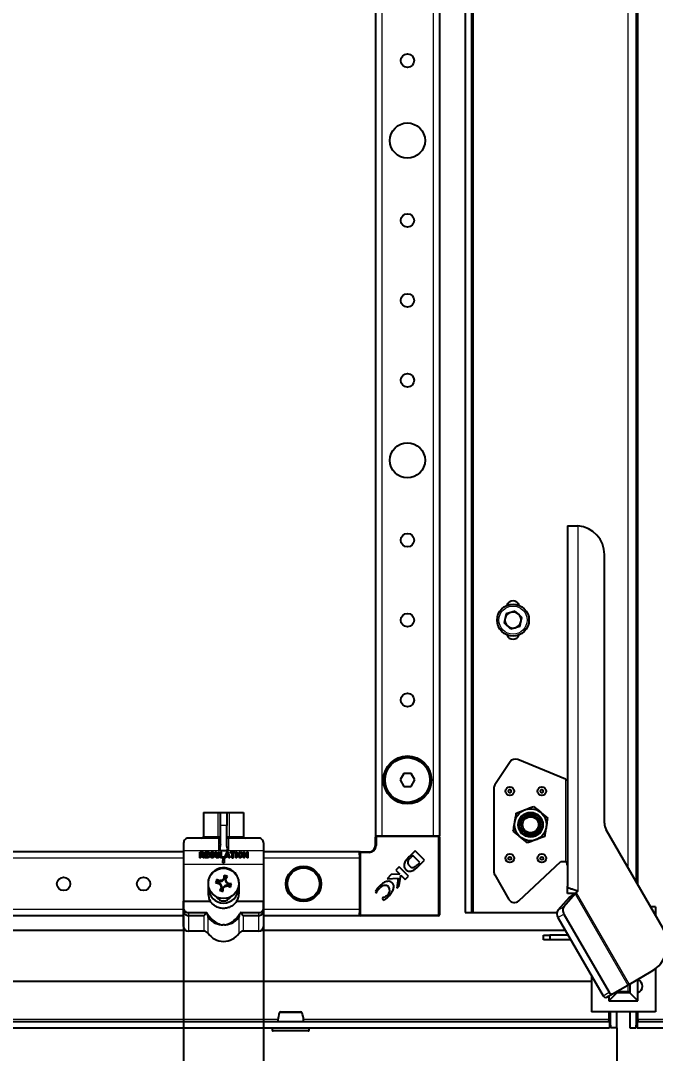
# Model space of a CAD drawing. Header units: millimetres. Extents: x -984 to 2790, y -1538 to 1219.
# Drawn here: x -410.9 to -212.4, y -1006.7 to -683.7 of the extents above; entities that cross this region are included whole.
import ezdxf

# ---------------------------------------------------------------- set-up
doc = ezdxf.new("R2010")
doc.units = ezdxf.units.MM
doc.layers.add('FORMAT', color=7, linetype='Continuous')
doc.styles.add('SLDTEXTSTYLE0', font='TXT', dxfattribs={"width": 0.75})
doc.dimstyles.new('SLDDIMSTYLE0', dxfattribs={"dimtxt": 20, "dimasz": 10, "dimexe": 0, "dimexo": 0.0625, "dimgap": 5, "dimtad": 2, "dimdec": 1, "dimrnd": 1e-09, "dimzin": 12, "dimdsep": 46, "dimtxsty": 'SLDTEXTSTYLE0', "dimsah": 1, "dimcen": 0.09, "dimadec": 0, "dimazin": 3, "dimtfac": 1, "dimtofl": 0, "dimtmove": 0, "dimatfit": 3, "dimfxl": 0, "dimfrac": 2, "dimtolj": 1, "dimtzin": 12, "dimarcsym": 0})

# ---------------------------------------------------------------- blocks, each defined once
blk = doc.blocks.new('_D_8')
at = {"layer": 'FORMAT'}
for p, q in [((-334.94, -959.18), (-334.94, -1329.21)), ((-224.44, -998.73), (-224.44, -1329.21)), ((-224.44, -1328.21), (-334.94, -1328.21))]:
    blk.add_line(p, q, dxfattribs=at)
for points in [[(-334.94, -1328.21), (-324.94, -1329.75), (-324.94, -1326.67)], [(-224.44, -1328.21), (-234.44, -1326.67), (-234.44, -1329.75)]]:
    blk.add_solid(points, dxfattribs=at)
at = {"layer": 'FORMAT', "insert": (-312.94, -1302.43), "char_height": 20, "attachment_point": 1, "style": 'SLDTEXTSTYLE0'}
blk.add_mtext('110,5', dxfattribs=at)
blk = doc.blocks.new('_D_9')
at = {"layer": 'FORMAT'}
for p, q in [((-359.94, -959.18), (-359.94, -1329.21)), ((-334.94, -959.18), (-334.94, -1329.21)), ((-359.94, -1328.21), (-402.84, -1328.21)), ((-359.94, -1328.21), (-334.94, -1328.21))]:
    blk.add_line(p, q, dxfattribs=at)
for points in [[(-359.94, -1328.21), (-349.94, -1329.75), (-349.94, -1326.67)], [(-334.94, -1328.21), (-344.94, -1326.67), (-344.94, -1329.75)]]:
    blk.add_solid(points, dxfattribs=at)
at = {"layer": 'FORMAT', "insert": (-402.84, -1302.43), "char_height": 20, "attachment_point": 1, "style": 'SLDTEXTSTYLE0'}
blk.add_mtext('25', dxfattribs=at)

msp = doc.modelspace()

# ---------------------------------------------------------------- linework, layer by layer
at = {"color": 7, "linetype": 'Continuous', "lineweight": 25}
for p, q in [((-271.94, 520.28), (-271.94, -962.72)), ((-269.94, 520.28), (-269.94, -962.72)), ((-218.44, 510.57), (-218.44, -953)), ((-299.94, 496.28), (-299.94, -938.72)), ((-279.94, 496.28), (-279.94, -938.72)), ((-239.94, -841.72), (-238.97, -841.72)), ((-239.94, -841.72), (-239.94, -954.48)), ((-238.97, -841.72), (-236.85, -841.72)), ((-228.35, -934.77), (-228.35, -850.72)), ((-256.26, -868.4), (-259.04, -869.22)), ((-256.26, -868.4), (-254.16, -870.4)), ((-259.04, -869.22), (-259.72, -872.03)), ((-257.62, -874.03), (-259.72, -872.03)), ((-254.84, -873.22), (-254.16, -870.4)), ((-254.84, -873.22), (-257.62, -874.03)), ((-257.84, -915.57), (-262.6, -922.71)), ((-240.54, -920.97), (-255.43, -914.82)), ((-291.09, -919.22), (-292.25, -921.22)), ((-288.78, -919.22), (-291.09, -919.22)), ((-287.63, -921.22), (-288.78, -919.22)), ((-292.25, -921.22), (-291.09, -923.22)), ((-291.09, -923.22), (-288.78, -923.22)), ((-288.78, -923.22), (-287.63, -921.22)), ((-262.94, -923.82), (-262.94, -949.87)), ((-240.54, -920.97), (-239.94, -921.07)), ((-240.54, -920.97), (-240.3, -921.22)), ((-250.52, -929.52), (-248.28, -931.34)), ((-353.69, -931.42), (-353.69, -938.92)), ((-353.69, -931.42), (-349.17, -931.42)), ((-349.17, -931.42), (-348.44, -931.42)), ((-348.44, -931.42), (-346.44, -931.42)), ((-348.44, -935.42), (-348.44, -931.42)), ((-346.44, -931.42), (-346.44, -935.42)), ((-346.44, -931.42), (-345.72, -931.42)), ((-345.72, -931.42), (-341.19, -931.42)), ((-341.19, -931.42), (-341.19, -938.92)), ((-255.91, -931.57), (-253.21, -930.54)), ((-348.44, -941.36), (-348.44, -935.42)), ((-346.44, -941.35), (-346.44, -935.42)), ((-348.94, -939.42), (-358.44, -939.42)), ((-336.44, -939.42), (-345.94, -939.42)), ((-299.94, -938.72), (-299.64, -938.72)), ((-299.94, -941.72), (-299.94, -939.02)), ((-299.64, -938.72), (-298.99, -938.72)), ((-298.99, -938.72), (-297.94, -938.72)), ((-297.94, -938.72), (-281.94, -938.72)), ((-281.94, -938.72), (-280.89, -938.72)), ((-280.89, -938.72), (-280.24, -938.72)), ((-280.24, -938.72), (-279.94, -938.72)), ((-279.94, -939.02), (-279.94, -963.42)), ((-252.36, -940.92), (-254.6, -939.09)), ((-246.97, -938.87), (-249.66, -939.89)), ((-209.98, -967.66), (-227.81, -936.77)), ((-359.94, -940.92), (-359.94, -943.42)), ((-334.94, -940.92), (-334.94, -943.42)), ((-359.94, -943.72), (-539.94, -943.72)), ((-359.94, -943.42), (-359.94, -947.67)), ((-354.85, -943.77), (-354.09, -943.77)), ((-354.85, -945.43), (-354.85, -943.77)), ((-354.09, -944.03), (-354.59, -944.03)), ((-354.59, -944.03), (-354.59, -944.54)), ((-354.59, -944.54), (-354, -944.54)), ((-354.3, -944.8), (-354.59, -944.8)), ((-354.59, -944.8), (-354.59, -945.43)), ((-353.8, -945.51), (-354.3, -944.8)), ((-353.99, -944.8), (-353.59, -945.37)), ((-353.24, -945.54), (-353.24, -943.77)), ((-353.24, -943.77), (-352.18, -943.77)), ((-352.18, -945.54), (-353.24, -945.54)), ((-352.18, -944.03), (-352.98, -944.03)), ((-352.98, -944.03), (-352.98, -944.44)), ((-352.98, -944.44), (-352.23, -944.44)), ((-352.23, -944.7), (-352.98, -944.7)), ((-352.98, -944.7), (-352.98, -945.28)), ((-352.98, -945.28), (-352.18, -945.28)), ((-350.91, -944.61), (-350.41, -944.61)), ((-350.71, -944.87), (-350.91, -944.87)), ((-350.41, -944.61), (-350.41, -944.91)), ((-349.98, -944.96), (-349.98, -943.88)), ((-349.72, -943.88), (-349.72, -944.96)), ((-348.98, -944.94), (-348.98, -943.88)), ((-348.71, -943.88), (-348.71, -944.94)), ((-348.42, -945.57), (-348.42, -943.9)), ((-347.36, -945.57), (-348.42, -945.57)), ((-348.16, -943.9), (-348.16, -945.3)), ((-348.16, -945.3), (-347.36, -945.3)), ((-347.69, -945.77), (-347.69, -946.77)), ((-347.19, -945.77), (-347.69, -945.77)), ((-347.19, -946.77), (-347.19, -945.77)), ((-347, -945.39), (-346.43, -943.86)), ((-346.66, -945.23), (-346.76, -945.48)), ((-345.85, -945.23), (-346.66, -945.23)), ((-346.27, -944.1), (-346.57, -944.97)), ((-346.57, -944.97), (-345.94, -944.97)), ((-345.94, -944.97), (-346.27, -944.1)), ((-346.11, -943.88), (-345.51, -945.39)), ((-345.76, -945.47), (-345.85, -945.23)), ((-345.17, -943.77), (-344.05, -943.77)), ((-344.76, -944.03), (-345.17, -944.03)), ((-344.76, -945.5), (-344.76, -944.03)), ((-344.05, -944.03), (-344.45, -944.03)), ((-344.45, -944.03), (-344.45, -945.5)), ((-343.58, -945.43), (-343.58, -943.9)), ((-343.32, -943.9), (-343.32, -945.43)), ((-341.16, -945.43), (-341.16, -943.87)), ((-340.06, -945.46), (-340.9, -944.19)), ((-340.9, -944.19), (-340.9, -945.43)), ((-340.89, -943.83), (-340.08, -945.06)), ((-340.08, -945.06), (-340.08, -943.88)), ((-339.82, -943.88), (-339.82, -945.43)), ((-334.94, -943.42), (-334.94, -947.67)), ((-304.94, -943.72), (-334.94, -943.72)), ((-304.94, -943.72), (-304.94, -944.02)), ((-304.94, -944.66), (-304.94, -944.02)), ((-304.94, -944.66), (-304.94, -945.72)), ((-304.94, -945.72), (-304.94, -961.72)), ((-304.64, -943.72), (-301.94, -943.72)), ((-289.44, -945.25), (-289.45, -945.27)), ((-287.55, -943.36), (-289.44, -945.25)), ((-288.29, -944.84), (-288.95, -945.52)), ((-286.11, -947.03), (-288.29, -944.84)), ((-284.59, -946.32), (-287.55, -943.36)), ((-286.58, -948.31), (-284.59, -946.32)), ((-359.94, -947.67), (-359.94, -959.17)), ((-347.94, -946.77), (-347.44, -947.27)), ((-347.69, -946.77), (-347.94, -946.77)), ((-347.44, -947.27), (-346.94, -946.77)), ((-346.94, -946.77), (-347.19, -946.77)), ((-334.94, -947.67), (-334.94, -959.17)), ((-292.55, -948.37), (-293.61, -949.43)), ((-293.61, -949.43), (-292.36, -950.67)), ((-289.59, -951.33), (-292.55, -948.37)), ((-286.83, -947.77), (-286.11, -947.03)), ((-255.13, -959.03), (-241.94, -946.72)), ((-241.94, -946.72), (-240.54, -946.72)), ((-240.3, -946.72), (-240.54, -946.72)), ((-349.64, -953.24), (-349.47, -952.66)), ((-349.47, -952.66), (-349.59, -952.36)), ((-349.47, -952.66), (-348.79, -953.06)), ((-348.79, -953.06), (-348.75, -952.82)), ((-348.79, -953.06), (-347.84, -952.83)), ((-347.84, -952.83), (-347.96, -952.62)), ((-347.84, -952.83), (-347.14, -952.16)), ((-347.14, -952.16), (-347.37, -952.06)), ((-347.11, -951.36), (-347.3, -951.1)), ((-347.14, -952.16), (-347.11, -951.36)), ((-347.11, -951.36), (-346.53, -951.53)), ((-346.53, -951.53), (-346.93, -952.22)), ((-346.93, -952.22), (-346.7, -953.16)), ((-346.93, -952.22), (-346.69, -952.26)), ((-346.53, -951.53), (-346.23, -951.41)), ((-295.02, -950.84), (-296.31, -952.13)), ((-296.31, -952.13), (-292.84, -951.95)), ((-292.36, -950.67), (-295.02, -950.84)), ((-292.84, -951.95), (-293.31, -955.05)), ((-292.51, -954.25), (-292.03, -950.98)), ((-292.03, -950.98), (-290.64, -952.37)), ((-290.64, -952.37), (-289.59, -951.33)), ((-262.67, -950.87), (-258.21, -958.6)), ((-352.29, -953.57), (-352.29, -956.57)), ((-352.09, -955.07), (-352.29, -955.07)), ((-349.64, -953.24), (-349.91, -953.43)), ((-348.85, -953.27), (-349.64, -953.24)), ((-348.85, -953.27), (-348.95, -953.49)), ((-348.18, -953.97), (-348.85, -953.27)), ((-348.35, -955.6), (-348.65, -955.72)), ((-348.18, -953.97), (-348.39, -954.09)), ((-348.35, -955.6), (-347.95, -954.91)), ((-347.77, -955.77), (-348.35, -955.6)), ((-347.95, -954.91), (-348.19, -954.88)), ((-347.95, -954.91), (-348.18, -953.97)), ((-347.74, -954.97), (-347.77, -955.77)), ((-347.77, -955.77), (-347.58, -956.04)), ((-347.04, -954.3), (-347.74, -954.97)), ((-347.74, -954.97), (-347.51, -955.07)), ((-346.09, -954.07), (-347.04, -954.3)), ((-347.04, -954.3), (-346.92, -954.52)), ((-346.7, -953.16), (-346.49, -953.05)), ((-346.7, -953.16), (-346.03, -953.86)), ((-346.09, -954.07), (-346.13, -954.32)), ((-345.4, -954.48), (-346.09, -954.07)), ((-346.03, -953.86), (-345.93, -953.64)), ((-346.03, -953.86), (-345.23, -953.9)), ((-345.23, -953.9), (-345.4, -954.48)), ((-345.4, -954.48), (-345.28, -954.78)), ((-345.23, -953.9), (-344.97, -953.7)), ((-342.59, -955.07), (-342.79, -955.07)), ((-342.59, -956.57), (-342.59, -953.57)), ((-299.94, -956.09), (-299.69, -956.6)), ((-293.31, -955.05), (-292.51, -954.25)), ((-239.94, -956.72), (-239.94, -954.48)), ((-236.62, -956.03), (-237.19, -956.57)), ((-236.94, -956.33), (-236.94, -955.92)), ((-236.64, -956.01), (-236.62, -956.03)), ((-359.94, -961.31), (-359.94, -959.17)), ((-359.94, -959.17), (-351.53, -959.17)), ((-343.35, -959.17), (-334.94, -959.17)), ((-334.94, -961.31), (-334.94, -959.17)), ((-299.69, -956.6), (-299.58, -956.49)), ((-297.74, -958.04), (-297.88, -958.17)), ((-297.88, -958.17), (-297.54, -958.86)), ((-239.33, -957.94), (-242.91, -961.98)), ((-237.5, -956.87), (-241.07, -960.92)), ((-237.43, -956.72), (-239.94, -956.72)), ((-239.33, -957.94), (-237.5, -956.87)), ((-359.94, -962.22), (-359.94, -961.31)), ((-359.94, -967.02), (-359.94, -962.22)), ((-334.94, -961.31), (-334.94, -962.22)), ((-334.94, -962.22), (-334.94, -967.02)), ((-304.94, -961.72), (-304.94, -962.77)), ((-212.44, -960.92), (-213.87, -960.92)), ((-212.44, -960.92), (-212.44, -963.4)), ((-359.94, -963.72), (-539.94, -963.72)), ((-358.44, -962.7), (-352.92, -962.7)), ((-358.44, -963.6), (-353.53, -963.6)), ((-341.96, -962.7), (-336.44, -962.7)), ((-341.35, -963.6), (-336.44, -963.6)), ((-304.94, -963.72), (-334.94, -963.72)), ((-304.94, -963.42), (-304.94, -962.77)), ((-304.94, -963.42), (-304.94, -963.72)), ((-280.24, -963.72), (-304.64, -963.72)), ((-271.94, -962.72), (-269.94, -962.72)), ((-269.94, -962.72), (-269.34, -962.72)), ((-269.34, -962.72), (-243.22, -962.72)), ((-242.88, -964.21), (-228.74, -988.7)), ((-241.04, -963.15), (-226.9, -987.64)), ((-565.44, -968.22), (-359.34, -968.22)), ((-353.53, -968.52), (-358.44, -968.52)), ((-336.44, -968.52), (-341.35, -968.52)), ((-335.54, -968.22), (-240.56, -968.22)), ((-247.44, -971.22), (-247.44, -969.72)), ((-247.44, -969.72), (-245.44, -969.72)), ((-245.44, -971.22), (-247.44, -971.22)), ((-245.44, -969.72), (-245.44, -971.22)), ((-239.7, -969.72), (-245.44, -969.72)), ((-238.83, -971.22), (-245.44, -971.22)), ((-220.66, -985.19), (-213.72, -981.18)), ((-212.44, -980.3), (-212.44, -993.72)), ((-232.44, -984.22), (-565.44, -984.22)), ((-232.44, -982.29), (-232.44, -993.72)), ((-220.66, -985.19), (-221.03, -985.4)), ((-220.43, -985.06), (-220.43, -987.76)), ((-217.94, -983.82), (-217.94, -983.62)), ((-217.94, -987.69), (-217.94, -983.82)), ((-227.63, -989.21), (-225.79, -988.15)), ((-224.44, -987.76), (-226.94, -990.26)), ((-225.79, -988.15), (-221.03, -985.4)), ((-224.44, -987.76), (-223.94, -987.26)), ((-224.44, -987.76), (-224.44, -987.37)), ((-220.43, -987.76), (-224.44, -987.76)), ((-220.43, -987.76), (-220.93, -987.26)), ((-220.43, -987.76), (-217.94, -990.26)), ((-217.94, -990.26), (-217.94, -987.69)), ((-226.94, -988.81), (-226.94, -990.26)), ((-226.94, -990.26), (-217.94, -990.26)), ((-212.44, -993.72), (-232.44, -993.72)), ((-226.44, -998.72), (-226.44, -993.72)), ((-224.44, -998.72), (-224.44, -993.72)), ((-220.44, -993.72), (-220.44, -998.72)), ((-218.44, -993.72), (-218.44, -998.72)), ((-617.14, -996.72), (-226.74, -996.72)), ((-227.04, -996.12), (-226.84, -996.72)), ((-226.74, -996.72), (-226.74, -998.72)), ((-218.14, -996.72), (172.26, -996.72)), ((-218.14, -996.72), (-218.14, -998.72)), ((-218.05, -996.72), (-217.84, -996.12)), ((-617.14, -998.72), (-226.74, -998.72)), ((-332.19, -998.72), (-332.19, -999.47)), ((-320.94, -999.72), (-331.94, -999.72)), ((-320.69, -999.47), (-320.69, -998.72)), ((-224.44, -998.72), (-226.44, -998.72)), ((-220.44, -998.72), (-218.44, -998.72)), ((-218.14, -998.72), (172.26, -998.72))]:
    msp.add_line(p, q, dxfattribs=at)
at = {"color": 8, "linetype": 'Continuous', "lineweight": 18}
for p, q in [((-269.34, -962.72), (-269.34, 520.28)), ((-217.84, -954.04), (-217.84, 511.61)), ((-221.04, 506.07), (-221.04, -948.5)), ((-297.94, 496.28), (-297.94, -938.72)), ((-281.94, 496.28), (-281.94, -938.72)), ((-236.64, -841.74), (-236.64, -956.01)), ((-240.54, -920.97), (-240.54, -946.72)), ((-349.17, -938.92), (-349.17, -931.42)), ((-345.72, -931.42), (-345.72, -938.92)), ((-346.44, -935.42), (-348.44, -935.42)), ((-353.69, -938.92), (-349.17, -938.92)), ((-349.17, -938.92), (-348.44, -938.92)), ((-348.94, -943.42), (-348.94, -939.42)), ((-346.44, -938.92), (-345.72, -938.92)), ((-345.94, -939.42), (-345.94, -943.35)), ((-345.72, -938.92), (-341.19, -938.92)), ((-299.94, -939.02), (-299.64, -939.02)), ((-299.64, -939.02), (-299.64, -938.72)), ((-299.64, -939.02), (-299.64, -941.72)), ((-280.24, -939.02), (-299.64, -939.02)), ((-280.24, -939.02), (-280.24, -938.72)), ((-280.24, -963.42), (-280.24, -939.02)), ((-280.24, -939.02), (-279.94, -939.02)), ((-348.44, -943.42), (-348.44, -941.36)), ((-299.94, -941.72), (-299.64, -941.72)), ((-359.94, -945.72), (-539.94, -945.72)), ((-348.94, -943.42), (-359.94, -943.42)), ((-334.94, -943.42), (-348.44, -943.42)), ((-304.94, -945.72), (-334.94, -945.72)), ((-304.94, -944.02), (-304.64, -944.02)), ((-304.64, -944.02), (-304.64, -943.72)), ((-301.94, -944.02), (-304.64, -944.02)), ((-304.64, -944.02), (-304.64, -963.42)), ((-301.94, -943.72), (-301.94, -944.02)), ((-334.94, -947.67), (-359.94, -947.67)), ((-237.5, -956.87), (-221.03, -985.4)), ((-237.19, -956.57), (-220.66, -985.19)), ((-359.94, -961.72), (-539.94, -961.72)), ((-304.94, -961.72), (-334.94, -961.72)), ((-242.91, -961.98), (-241.07, -960.92)), ((-358.44, -962.7), (-358.44, -963.6)), ((-358.44, -963.6), (-358.44, -968.52)), ((-353.53, -968.52), (-353.53, -963.6)), ((-352.3, -964.2), (-352.3, -969.17)), ((-342.59, -969.17), (-342.59, -964.2)), ((-341.35, -963.6), (-341.35, -968.52)), ((-336.44, -963.6), (-336.44, -962.7)), ((-336.44, -968.52), (-336.44, -963.6)), ((-304.94, -963.42), (-304.64, -963.42)), ((-304.64, -963.42), (-280.24, -963.42)), ((-304.64, -963.72), (-304.64, -963.42)), ((-280.24, -963.42), (-280.24, -963.72)), ((-280.24, -963.42), (-279.94, -963.42)), ((-242.88, -964.21), (-241.04, -963.15)), ((-228.74, -988.7), (-226.9, -987.64)), ((-223.94, -987.08), (-223.94, -987.26)), ((-223.94, -987.26), (-220.93, -987.26)), ((-220.93, -987.26), (-220.93, -985.34)), ((-227.04, -993.72), (-227.04, -996.12)), ((-217.84, -996.12), (-217.84, -993.72)), ((-330.41, -996.12), (-513.47, -996.12)), ((-227.04, -996.12), (-322.47, -996.12)), ((-122.41, -996.12), (-217.84, -996.12)), ((-332.19, -999.47), (-320.69, -999.47))]:
    msp.add_line(p, q, dxfattribs=at)
at = {"color": 8, "linetype": 'Continuous', "lineweight": 18, "flags": 128}
for points in [[(-349.17, -938.92), (-349.17, -939.01), (-349.18, -939.11), (-349.19, -939.2), (-349.21, -939.27), (-349.23, -939.33), (-349.25, -939.38), (-349.28, -939.41), (-349.3, -939.42)], [(-345.58, -939.42), (-345.61, -939.41), (-345.63, -939.38), (-345.66, -939.33), (-345.68, -939.27), (-345.69, -939.2), (-345.71, -939.11), (-345.71, -939.01), (-345.72, -938.92)]]:
    msp.add_lwpolyline(points, dxfattribs=at)
at = {"color": 7, "linetype": 'Continuous', "lineweight": 25}
for centre, radius in [((-289.94, -696.22), 2.1), ((-289.94, -721.22), 5.5), ((-289.94, -746.22), 2.1), ((-289.94, -771.22), 2.1), ((-289.94, -796.22), 2.1), ((-289.94, -821.22), 5.5), ((-289.94, -846.22), 2.1), ((-256.94, -871.22), 5), ((-289.94, -871.22), 2.1), ((-289.94, -896.22), 2.1), ((-289.94, -921.22), 7.5), ((-289.94, -921.22), 7), ((-257.94, -924.72), 1.35), ((-247.94, -924.72), 1.35), ((-257.94, -924.72), 0.493), ((-247.94, -924.72), 0.493), ((-251.44, -935.22), 5), ((-251.44, -935.22), 3.57), ((-251.44, -935.22), 3), ((-251.44, -935.22), 2.5), ((-257.94, -945.72), 1.35), ((-257.94, -945.72), 0.493), ((-247.94, -945.72), 1.35), ((-247.94, -945.72), 0.493), ((-347.44, -953.57), 4.75), ((-322.44, -953.72), 5.5), ((-322.44, -953.72), 5), ((-397.44, -953.72), 2.1), ((-372.44, -953.72), 2.1)]:
    msp.add_circle(centre, radius, dxfattribs=at)
at = {"color": 8, "linetype": 'Continuous', "lineweight": 18}
for centre, radius in [((-256.94, -871.22), 4.4), ((-251.44, -935.22), 3.97), ((-322.44, -953.72), 5.3)]:
    msp.add_circle(centre, radius, dxfattribs=at)
at = {"color": 7, "linetype": 'Continuous', "lineweight": 25}
for centre, radius, start, end in [((-237.35, -850.72), 9, 0, 85.4954), ((-256.94, -867.22), 2, 18.21, 161.79), ((-256.94, -871.22), 2.51, 106.3534, 166.3534), ((-256.94, -871.22), 2.51, 46.3534, 106.3534), ((-256.94, -871.22), 2.51, 166.3534, 226.3534), ((-256.94, -871.22), 2.51, 286.3534, 346.3534), ((-256.94, -871.22), 2.51, 346.3534, 46.3534), ((-256.94, -871.22), 2.51, 226.3534, 286.3534), ((-256.94, -875.22), 2, 198.21, 341.79), ((-256.18, -916.68), 2, 68.1986, 146.3099), ((-260.94, -923.82), 2, 146.3099, 180), ((-224.35, -934.77), 4, 180, 210), ((-354.19, -938.92), 0.5, 270, 0), ((-348.94, -938.92), 0.5, 270, 0), ((-345.94, -938.92), 0.5, 180, 270), ((-340.69, -938.92), 0.5, 180, 270), ((-299.64, -939.02), 0.3, 90, 180), ((-280.24, -939.02), 0.3, 0, 90), ((-301.94, -941.72), 2, 270, 0), ((-304.64, -944.02), 0.3, 90, 180), ((-290.24, -945.11), 4.87, 290.3445, 318.7777), ((-291.01, -943.3), 6.12, 306.9888, 313.0744), ((-277.87, -973.86), 74.88, 163.3093, 164.166), ((-382.38, -1013.12), 69.05, 60.8523, 61.6521), ((-329.74, -1026), 75.61, 103.9464, 104.5642), ((-295.89, -1007.44), 75.61, 132.9111, 133.5289), ((-278.44, -956.13), 69.05, 175.8232, 176.6231), ((-367.73, -1023.13), 74.88, 73.3093, 74.166), ((-406.99, -918.63), 69.05, 330.8523, 331.6521), ((-419.87, -971.27), 75.61, 13.9464, 14.5642), ((-260.94, -949.87), 2, 180, 210), ((-347.44, -955.07), 4.65, 180, 0), ((-344.88, -884.57), 69.05, 265.8232, 266.6231), ((-293.57, -902.01), 75.61, 222.9111, 223.5289), ((-287.89, -988.51), 69.05, 150.8523, 151.6521), ((-327.15, -884), 74.88, 253.3093, 254.166), ((-275.01, -935.86), 75.61, 193.9464, 194.5642), ((-416.44, -951.01), 69.05, 355.8232, 356.6231), ((-398.99, -899.7), 75.61, 312.9111, 313.5289), ((-365.14, -881.14), 75.61, 283.9464, 284.5642), ((-401.31, -1005.12), 75.61, 42.9111, 43.5289), ((-312.5, -894.01), 69.05, 240.8523, 241.6521), ((-350, -1022.57), 69.05, 85.8232, 86.6231), ((-417.01, -933.27), 74.88, 343.3093, 344.166), ((-297.01, -956.12), 1.94, 53.3097, 142.3464), ((-297.45, -955.72), 1.97, 308.454, 35.887), ((-347.44, -956.57), 2.5, 209.1291, 330.7764), ((-256.5, -957.57), 2, 210.9638, 313.0251), ((-241.26, -963.07), 1.98, 146.5519, 215.0479), ((-239.42, -962.01), 1.98, 146.5519, 215.0479), ((-304.64, -963.42), 0.3, 180, 270), ((-280.24, -963.42), 0.3, 270, 0), ((-358.44, -967.02), 1.5, 180, 270), ((-353.53, -970.02), 1.5, 34.5604, 90), ((-341.35, -970.02), 1.5, 90, 145.4396), ((-336.44, -967.02), 1.5, 270, 0), ((-218.72, -972.52), 10, 300, 29.0469), ((-347.44, -965.82), 5.89, 214.5604, 325.4396), ((-218.44, -985.76), 2, 284.4775, 75.5225), ((-226.08, -987.3), 0.893, 201.9505, 288.5782), ((-227.91, -988.36), 0.893, 201.9505, 288.5782), ((-329.55, -994.22), 0.5, 89.9982, 165.4001), ((-323.33, -994.22), 0.5, 15.316, 90.0228), ((-331.94, -999.47), 0.25, 180, 270), ((-320.94, -999.47), 0.25, 270, 0)]:
    msp.add_arc(centre, radius, start, end, dxfattribs=at)
at = {"color": 8, "linetype": 'Continuous', "lineweight": 18}
msp.add_arc((-301.94, -941.72), 2.3, 270, 0, dxfattribs=at)
at = {"color": 7, "linetype": 'Continuous', "lineweight": 25}
msp.add_ellipse((15080.74, -943.42), major_axis=(15429.18, 0), ratio=0.000259, start_param=3.123591, end_param=3.141593, dxfattribs=at)
for points in [[(-238.97, -841.72), (-238.81, -841.72), (-238.49, -841.72), (-237.91, -841.73), (-237.29, -841.74), (-236.86, -841.74), (-236.64, -841.74)], [(-240.3, -921.22), (-240.25, -921.2), (-240.15, -921.18), (-240.03, -921.15), (-239.96, -921.11), (-239.95, -921.09), (-239.94, -921.08)], [(-239.94, -947.92), (-239.96, -947.72), (-240, -947.32), (-240.2, -946.92), (-240.3, -946.72)], [(-236.64, -956.01), (-237.07, -955.88), (-237.94, -955.62), (-239.03, -955.24), (-239.79, -954.86), (-239.89, -954.6), (-239.94, -954.48)], [(-239.33, -957.94), (-239.19, -957.84), (-238.89, -957.65), (-238.36, -957.31), (-237.78, -956.94), (-237.38, -956.69), (-237.19, -956.57)], [(-237.5, -956.87), (-237.48, -956.85), (-237.43, -956.81), (-237.36, -956.73), (-237.27, -956.65), (-237.21, -956.59), (-237.19, -956.57)], [(-226.74, -996.72), (-226.76, -996.71), (-226.81, -996.69), (-226.89, -996.55), (-226.96, -996.35), (-227.01, -996.2), (-227.04, -996.12)], [(-217.84, -996.12), (-217.86, -996.2), (-217.91, -996.35), (-217.99, -996.55), (-218.06, -996.69), (-218.11, -996.71), (-218.14, -996.72)]]:
    msp.add_open_spline(points, degree=3, dxfattribs=at)
for points, knots in [([(-253.21, -930.54), (-253.15, -930.52), (-252.24, -930.17), (-251.35, -929.83), (-250.52, -929.52)], [0, 0, 0, 0, 0.070201, 1, 1, 1, 1]), ([(-256.37, -934.42), (-256.33, -934.16), (-256.18, -933.19), (-256.02, -932.25), (-255.91, -931.57)], [0, 0, 0, 0, 0.2686336, 1, 1, 1, 1]), ([(-248.28, -931.34), (-248.23, -931.39), (-247.47, -932), (-246.73, -932.61), (-246.04, -933.17)], [0, 0, 0, 0, 0.070201, 1, 1, 1, 1]), ([(-246.5, -936.02), (-246.46, -935.76), (-246.31, -934.79), (-246.15, -933.85), (-246.04, -933.17)], [0, 0, 0, 0, 0.268634, 1, 1, 1, 1]), ([(-256.84, -937.27), (-256.8, -937.03), (-256.65, -936.1), (-256.49, -935.13), (-256.37, -934.42)], [0, 0, 0, 0, 0.257551, 1, 1, 1, 1]), ([(-246.97, -938.87), (-246.93, -938.63), (-246.78, -937.7), (-246.62, -936.73), (-246.5, -936.02)], [0, 0, 0, 0, 0.2575513, 1, 1, 1, 1]), ([(-358.44, -939.42), (-358.44, -939.42), (-358.51, -939.42), (-358.86, -939.44), (-359.39, -939.68), (-359.86, -940.26), (-359.92, -940.73), (-359.94, -940.92)], [0, 0, 0, 0, 0.003231, 0.101221, 0.514725, 0.80586, 1, 1, 1, 1]), ([(-334.94, -940.92), (-334.97, -940.73), (-335.02, -940.26), (-335.49, -939.68), (-336.02, -939.44), (-336.37, -939.42), (-336.44, -939.42), (-336.44, -939.42)], [0, 0, 0, 0, 0.19414, 0.485275, 0.898779, 0.996769, 1, 1, 1, 1]), ([(-254.6, -939.09), (-254.65, -939.05), (-255.41, -938.43), (-256.15, -937.83), (-256.84, -937.27)], [0, 0, 0, 0, 0.070201, 1, 1, 1, 1]), ([(-249.66, -939.89), (-249.73, -939.92), (-250.64, -940.26), (-251.53, -940.6), (-252.36, -940.92)], [0, 0, 0, 0, 0.070201, 1, 1, 1, 1]), ([(-348.44, -941.36), (-348.48, -941.69), (-348.56, -942.4), (-348.82, -943.06), (-348.94, -943.41), (-348.94, -943.42)], [0, 0, 0, 0, 0.475461, 0.994056, 1, 1, 1, 1]), ([(-345.94, -943.35), (-345.94, -943.35), (-345.95, -943.34), (-345.95, -943.34), (-345.97, -943.32), (-346, -943.24), (-346.12, -942.91), (-346.34, -942.28), (-346.41, -941.68), (-346.44, -941.35)], [0, 0, 0, 0, 0.00167, 0.003889, 0.009531, 0.034361, 0.132751, 0.526214, 1, 1, 1, 1]), ([(-354.73, -945.57), (-354.75, -945.57), (-354.79, -945.56), (-354.83, -945.53), (-354.85, -945.48), (-354.85, -945.45), (-354.85, -945.43)], [0, 0, 0, 0, 0.280437, 0.558281, 0.778899, 1, 1, 1, 1]), ([(-354.59, -945.43), (-354.59, -945.45), (-354.59, -945.5), (-354.63, -945.55), (-354.68, -945.56), (-354.71, -945.57), (-354.73, -945.57)], [0, 0, 0, 0, 0.280498, 0.558325, 0.778868, 1, 1, 1, 1]), ([(-354.09, -943.77), (-354.02, -943.78), (-353.88, -943.79), (-353.77, -943.87), (-353.72, -943.91)], [0, 0, 0, 0, 0.559747, 1, 1, 1, 1]), ([(-353.9, -944.1), (-353.93, -944.08), (-353.99, -944.04), (-354.06, -944.03), (-354.09, -944.03)], [0, 0, 0, 0, 0.559136, 1, 1, 1, 1]), ([(-354, -944.54), (-353.97, -944.53), (-353.94, -944.53), (-353.91, -944.5), (-353.89, -944.49)], [0, 0, 0, 0, 0.558174, 1, 1, 1, 1]), ([(-353.75, -944.71), (-353.79, -944.74), (-353.87, -944.78), (-353.95, -944.8), (-353.99, -944.8)], [0, 0, 0, 0, 0.56031, 1, 1, 1, 1]), ([(-353.82, -944.29), (-353.82, -944.25), (-353.83, -944.18), (-353.88, -944.12), (-353.9, -944.1)], [0, 0, 0, 0, 0.5596918, 1, 1, 1, 1]), ([(-353.89, -944.49), (-353.88, -944.48), (-353.85, -944.45), (-353.82, -944.38), (-353.82, -944.33), (-353.82, -944.29)], [0, 0, 0, 0, 0.2799174, 0.5600596, 1, 1, 1, 1]), ([(-353.71, -945.57), (-353.72, -945.57), (-353.74, -945.57), (-353.77, -945.55), (-353.79, -945.52), (-353.8, -945.51)], [0, 0, 0, 0, 0.28022, 0.561305, 1, 1, 1, 1]), ([(-353.55, -944.29), (-353.56, -944.39), (-353.58, -944.55), (-353.7, -944.66), (-353.75, -944.71)], [0, 0, 0, 0, 0.559457, 1, 1, 1, 1]), ([(-353.72, -943.91), (-353.67, -943.97), (-353.57, -944.08), (-353.56, -944.23), (-353.55, -944.29)], [0, 0, 0, 0, 0.558947, 1, 1, 1, 1]), ([(-353.55, -945.44), (-353.56, -945.46), (-353.57, -945.5), (-353.61, -945.54), (-353.66, -945.56), (-353.69, -945.57), (-353.71, -945.57)], [0, 0, 0, 0, 0.278138, 0.558544, 0.779161, 1, 1, 1, 1]), ([(-353.59, -945.37), (-353.58, -945.38), (-353.56, -945.4), (-353.56, -945.43), (-353.55, -945.44)], [0, 0, 0, 0, 0.561079, 1, 1, 1, 1]), ([(-352.23, -944.44), (-352.21, -944.44), (-352.17, -944.44), (-352.11, -944.47), (-352.08, -944.52), (-352.08, -944.56), (-352.08, -944.57)], [0, 0, 0, 0, 0.280945, 0.559897, 0.779525, 1, 1, 1, 1]), ([(-352.08, -944.57), (-352.08, -944.59), (-352.08, -944.64), (-352.14, -944.7), (-352.2, -944.7), (-352.23, -944.7)], [0, 0, 0, 0, 0.281099, 0.559768, 1, 1, 1, 1]), ([(-352.18, -943.77), (-352.16, -943.77), (-352.12, -943.77), (-352.06, -943.8), (-352.03, -943.85), (-352.03, -943.88), (-352.03, -943.9)], [0, 0, 0, 0, 0.280872, 0.559701, 0.779382, 1, 1, 1, 1]), ([(-352.03, -943.9), (-352.03, -943.92), (-352.03, -943.97), (-352.09, -944.03), (-352.15, -944.03), (-352.18, -944.03)], [0, 0, 0, 0, 0.281053, 0.559663, 1, 1, 1, 1]), ([(-352.18, -945.28), (-352.16, -945.28), (-352.12, -945.28), (-352.06, -945.31), (-352.03, -945.36), (-352.03, -945.39), (-352.03, -945.41)], [0, 0, 0, 0, 0.280912, 0.559714, 0.779499, 1, 1, 1, 1]), ([(-352.03, -945.41), (-352.03, -945.43), (-352.03, -945.48), (-352.09, -945.54), (-352.14, -945.54), (-352.18, -945.54)], [0, 0, 0, 0, 0.281214, 0.559901, 1, 1, 1, 1]), ([(-351.68, -944.67), (-351.68, -944.53), (-351.67, -944.29), (-351.54, -944.09), (-351.49, -944)], [0, 0, 0, 0, 0.5603404, 1, 1, 1, 1]), ([(-351.49, -945.28), (-351.56, -945.17), (-351.67, -944.98), (-351.68, -944.77), (-351.68, -944.67)], [0, 0, 0, 0, 0.559347, 1, 1, 1, 1]), ([(-351.49, -944), (-351.41, -943.92), (-351.28, -943.77), (-351.08, -943.75), (-351, -943.75)], [0, 0, 0, 0, 0.559217, 1, 1, 1, 1]), ([(-350.97, -945.57), (-351.03, -945.56), (-351.14, -945.55), (-351.34, -945.46), (-351.43, -945.35), (-351.49, -945.28)], [0, 0, 0, 0, 0.280314, 0.560507, 1, 1, 1, 1]), ([(-351.01, -944.01), (-351.04, -944.01), (-351.11, -944.02), (-351.24, -944.09), (-351.4, -944.3), (-351.41, -944.52), (-351.42, -944.67)], [0, 0, 0, 0, 0.125332, 0.250695, 0.500738, 1, 1, 1, 1]), ([(-351.42, -944.67), (-351.42, -944.76), (-351.41, -944.91), (-351.33, -945.04), (-351.3, -945.1)], [0, 0, 0, 0, 0.55998, 1, 1, 1, 1]), ([(-351.3, -945.1), (-351.25, -945.16), (-351.17, -945.27), (-351.04, -945.29), (-350.98, -945.3)], [0, 0, 0, 0, 0.560858, 1, 1, 1, 1]), ([(-351.04, -944.74), (-351.04, -944.72), (-351.03, -944.68), (-351, -944.63), (-350.95, -944.61), (-350.92, -944.61), (-350.91, -944.61)], [0, 0, 0, 0, 0.280637, 0.55889, 0.779144, 1, 1, 1, 1]), ([(-350.91, -944.87), (-350.93, -944.87), (-350.97, -944.87), (-351.02, -944.83), (-351.04, -944.79), (-351.04, -944.76), (-351.04, -944.74)], [0, 0, 0, 0, 0.2806643, 0.558735, 0.779002, 1, 1, 1, 1]), ([(-350.82, -944.06), (-350.85, -944.04), (-350.91, -944.01), (-350.98, -944.01), (-351.01, -944.01)], [0, 0, 0, 0, 0.558634, 1, 1, 1, 1]), ([(-351, -943.75), (-350.93, -943.75), (-350.8, -943.75), (-350.7, -943.81), (-350.65, -943.84)], [0, 0, 0, 0, 0.560514, 1, 1, 1, 1]), ([(-350.98, -945.3), (-350.95, -945.3), (-350.89, -945.3), (-350.79, -945.25), (-350.76, -945.18), (-350.74, -945.14)], [0, 0, 0, 0, 0.281265, 0.561609, 1, 1, 1, 1]), ([(-350.62, -945.44), (-350.68, -945.48), (-350.78, -945.56), (-350.91, -945.56), (-350.97, -945.57)], [0, 0, 0, 0, 0.558998, 1, 1, 1, 1]), ([(-350.71, -944.17), (-350.73, -944.15), (-350.76, -944.1), (-350.8, -944.07), (-350.82, -944.06)], [0, 0, 0, 0, 0.560467, 1, 1, 1, 1]), ([(-350.74, -945.14), (-350.73, -945.09), (-350.71, -945), (-350.71, -944.91), (-350.71, -944.87)], [0, 0, 0, 0, 0.559597, 1, 1, 1, 1]), ([(-350.6, -944.23), (-350.63, -944.23), (-350.67, -944.22), (-350.7, -944.19), (-350.71, -944.17)], [0, 0, 0, 0, 0.558039, 1, 1, 1, 1]), ([(-350.65, -943.84), (-350.61, -943.87), (-350.55, -943.92), (-350.5, -943.99), (-350.48, -944.02)], [0, 0, 0, 0, 0.559542, 1, 1, 1, 1]), ([(-350.41, -944.91), (-350.42, -945.02), (-350.43, -945.22), (-350.56, -945.37), (-350.62, -945.44)], [0, 0, 0, 0, 0.560493, 1, 1, 1, 1]), ([(-350.45, -944.11), (-350.45, -944.13), (-350.46, -944.17), (-350.51, -944.21), (-350.55, -944.23), (-350.59, -944.23), (-350.6, -944.23)], [0, 0, 0, 0, 0.277709, 0.558209, 0.77892, 1, 1, 1, 1]), ([(-350.48, -944.02), (-350.47, -944.04), (-350.45, -944.06), (-350.45, -944.09), (-350.45, -944.11)], [0, 0, 0, 0, 0.560691, 1, 1, 1, 1]), ([(-349.98, -943.88), (-349.98, -943.86), (-349.98, -943.82), (-349.95, -943.77), (-349.91, -943.75), (-349.88, -943.75), (-349.86, -943.75)], [0, 0, 0, 0, 0.280849, 0.55949, 0.779158, 1, 1, 1, 1]), ([(-349.77, -945.43), (-349.84, -945.36), (-349.96, -945.22), (-349.98, -945.04), (-349.98, -944.96)], [0, 0, 0, 0, 0.558332, 1, 1, 1, 1]), ([(-349.86, -943.75), (-349.84, -943.75), (-349.8, -943.75), (-349.75, -943.78), (-349.72, -943.83), (-349.72, -943.86), (-349.72, -943.88)], [0, 0, 0, 0, 0.2809103, 0.559174, 0.7791663, 1, 1, 1, 1]), ([(-349.32, -945.57), (-349.42, -945.56), (-349.58, -945.56), (-349.71, -945.47), (-349.77, -945.43)], [0, 0, 0, 0, 0.55925, 1, 1, 1, 1]), ([(-349.72, -944.96), (-349.71, -945.02), (-349.71, -945.12), (-349.63, -945.19), (-349.6, -945.23)], [0, 0, 0, 0, 0.560313, 1, 1, 1, 1]), ([(-349.6, -945.23), (-349.56, -945.25), (-349.48, -945.3), (-349.39, -945.3), (-349.35, -945.3)], [0, 0, 0, 0, 0.559441, 1, 1, 1, 1]), ([(-349.35, -945.3), (-349.29, -945.3), (-349.18, -945.29), (-349.05, -945.2), (-348.98, -945.07), (-348.98, -944.98), (-348.98, -944.94)], [0, 0, 0, 0, 0.280935, 0.559487, 0.779245, 1, 1, 1, 1]), ([(-348.71, -944.94), (-348.72, -945.04), (-348.73, -945.22), (-348.89, -945.44), (-349.11, -945.54), (-349.25, -945.56), (-349.32, -945.57)], [0, 0, 0, 0, 0.280416, 0.558636, 0.778958, 1, 1, 1, 1]), ([(-348.98, -943.88), (-348.98, -943.86), (-348.97, -943.82), (-348.95, -943.77), (-348.9, -943.75), (-348.87, -943.75), (-348.85, -943.75)], [0, 0, 0, 0, 0.2809002, 0.5594983, 0.7791483, 1, 1, 1, 1]), ([(-348.85, -943.75), (-348.83, -943.75), (-348.79, -943.75), (-348.74, -943.78), (-348.71, -943.83), (-348.71, -943.86), (-348.71, -943.88)], [0, 0, 0, 0, 0.280888, 0.559023, 0.779155, 1, 1, 1, 1]), ([(-348.42, -943.9), (-348.42, -943.88), (-348.42, -943.85), (-348.39, -943.8), (-348.35, -943.77), (-348.32, -943.77), (-348.3, -943.77)], [0, 0, 0, 0, 0.280912, 0.559405, 0.779108, 1, 1, 1, 1]), ([(-348.3, -943.77), (-348.28, -943.77), (-348.24, -943.77), (-348.19, -943.8), (-348.16, -943.85), (-348.16, -943.89), (-348.16, -943.9)], [0, 0, 0, 0, 0.280813, 0.559099, 0.77917, 1, 1, 1, 1]), ([(-347.36, -945.3), (-347.34, -945.3), (-347.3, -945.31), (-347.24, -945.33), (-347.21, -945.38), (-347.21, -945.42), (-347.21, -945.43)], [0, 0, 0, 0, 0.280855, 0.559718, 0.779518, 1, 1, 1, 1]), ([(-347.21, -945.43), (-347.21, -945.46), (-347.21, -945.5), (-347.27, -945.56), (-347.33, -945.57), (-347.36, -945.57)], [0, 0, 0, 0, 0.281266, 0.560078, 1, 1, 1, 1]), ([(-347.01, -945.44), (-347.01, -945.43), (-347.01, -945.42), (-347, -945.4), (-347, -945.39)], [0, 0, 0, 0, 0.559504, 1, 1, 1, 1]), ([(-346.89, -945.57), (-346.9, -945.57), (-346.94, -945.56), (-346.98, -945.53), (-347.01, -945.49), (-347.01, -945.46), (-347.01, -945.44)], [0, 0, 0, 0, 0.279579, 0.559194, 0.779582, 1, 1, 1, 1]), ([(-346.76, -945.48), (-346.76, -945.49), (-346.77, -945.52), (-346.82, -945.56), (-346.86, -945.57), (-346.89, -945.57)], [0, 0, 0, 0, 0.28077, 0.560807, 1, 1, 1, 1]), ([(-346.43, -943.86), (-346.42, -943.84), (-346.41, -943.8), (-346.36, -943.75), (-346.31, -943.75), (-346.28, -943.75)], [0, 0, 0, 0, 0.281465, 0.561772, 1, 1, 1, 1]), ([(-346.28, -943.75), (-346.26, -943.75), (-346.21, -943.75), (-346.14, -943.79), (-346.12, -943.84), (-346.11, -943.88)], [0, 0, 0, 0, 0.281226, 0.561522, 1, 1, 1, 1]), ([(-345.65, -945.57), (-345.66, -945.57), (-345.69, -945.56), (-345.74, -945.53), (-345.75, -945.5), (-345.76, -945.47)], [0, 0, 0, 0, 0.280695, 0.560335, 1, 1, 1, 1]), ([(-345.5, -945.44), (-345.5, -945.46), (-345.51, -945.5), (-345.55, -945.54), (-345.6, -945.56), (-345.63, -945.57), (-345.65, -945.57)], [0, 0, 0, 0, 0.278517, 0.558613, 0.779333, 1, 1, 1, 1]), ([(-345.51, -945.39), (-345.51, -945.4), (-345.5, -945.42), (-345.5, -945.44), (-345.5, -945.44)], [0, 0, 0, 0, 0.560081, 1, 1, 1, 1]), ([(-345.31, -943.9), (-345.31, -943.88), (-345.3, -943.84), (-345.27, -943.79), (-345.22, -943.77), (-345.19, -943.77), (-345.17, -943.77)], [0, 0, 0, 0, 0.2807125, 0.5587014, 0.7790455, 1, 1, 1, 1]), ([(-345.17, -944.03), (-345.19, -944.03), (-345.24, -944.03), (-345.28, -944), (-345.31, -943.95), (-345.31, -943.92), (-345.31, -943.9)], [0, 0, 0, 0, 0.28076, 0.558821, 0.778915, 1, 1, 1, 1]), ([(-344.61, -945.64), (-344.63, -945.64), (-344.68, -945.64), (-344.73, -945.6), (-344.75, -945.55), (-344.76, -945.52), (-344.76, -945.5)], [0, 0, 0, 0, 0.2808221, 0.5590594, 0.7790938, 1, 1, 1, 1]), ([(-344.45, -945.5), (-344.45, -945.52), (-344.45, -945.57), (-344.52, -945.63), (-344.58, -945.64), (-344.61, -945.64)], [0, 0, 0, 0, 0.280801, 0.559621, 1, 1, 1, 1]), ([(-344.05, -943.77), (-344.03, -943.77), (-343.99, -943.77), (-343.93, -943.8), (-343.9, -943.85), (-343.9, -943.88), (-343.89, -943.9)], [0, 0, 0, 0, 0.280951, 0.559967, 0.779431, 1, 1, 1, 1]), ([(-343.89, -943.9), (-343.9, -943.92), (-343.9, -943.97), (-343.96, -944.03), (-344.02, -944.03), (-344.05, -944.03)], [0, 0, 0, 0, 0.281019, 0.559679, 1, 1, 1, 1]), ([(-343.58, -943.9), (-343.58, -943.88), (-343.58, -943.84), (-343.55, -943.79), (-343.51, -943.77), (-343.48, -943.77), (-343.46, -943.77)], [0, 0, 0, 0, 0.280828, 0.5594169, 0.7793931, 1, 1, 1, 1]), ([(-343.46, -945.57), (-343.48, -945.57), (-343.52, -945.56), (-343.56, -945.53), (-343.58, -945.48), (-343.58, -945.45), (-343.58, -945.43)], [0, 0, 0, 0, 0.280437, 0.558281, 0.778899, 1, 1, 1, 1]), ([(-343.46, -943.77), (-343.44, -943.77), (-343.4, -943.77), (-343.35, -943.8), (-343.32, -943.85), (-343.32, -943.88), (-343.32, -943.9)], [0, 0, 0, 0, 0.280765, 0.559178, 0.779175, 1, 1, 1, 1]), ([(-343.32, -945.43), (-343.32, -945.45), (-343.32, -945.5), (-343.36, -945.55), (-343.41, -945.57), (-343.45, -945.57), (-343.46, -945.57)], [0, 0, 0, 0, 0.280518, 0.5583, 0.778735, 1, 1, 1, 1]), ([(-342.86, -944.67), (-342.86, -944.54), (-342.84, -944.32), (-342.74, -944.12), (-342.69, -944.04)], [0, 0, 0, 0, 0.559914, 1, 1, 1, 1]), ([(-342.68, -945.28), (-342.74, -945.18), (-342.85, -944.98), (-342.86, -944.76), (-342.86, -944.67)], [0, 0, 0, 0, 0.559149, 1, 1, 1, 1]), ([(-342.69, -944.04), (-342.62, -943.95), (-342.5, -943.79), (-342.3, -943.76), (-342.21, -943.75)], [0, 0, 0, 0, 0.560137, 1, 1, 1, 1]), ([(-342.19, -945.57), (-342.24, -945.56), (-342.35, -945.55), (-342.54, -945.47), (-342.63, -945.35), (-342.68, -945.28)], [0, 0, 0, 0, 0.280367, 0.560574, 1, 1, 1, 1]), ([(-342.5, -944.21), (-342.54, -944.29), (-342.59, -944.44), (-342.6, -944.6), (-342.6, -944.67)], [0, 0, 0, 0, 0.5590754, 1, 1, 1, 1]), ([(-342.6, -944.67), (-342.6, -944.75), (-342.59, -944.91), (-342.52, -945.05), (-342.49, -945.11)], [0, 0, 0, 0, 0.5602735, 1, 1, 1, 1]), ([(-342.22, -944.01), (-342.25, -944.01), (-342.32, -944.02), (-342.43, -944.09), (-342.47, -944.17), (-342.5, -944.21)], [0, 0, 0, 0, 0.279832, 0.559843, 1, 1, 1, 1]), ([(-342.49, -945.11), (-342.45, -945.17), (-342.37, -945.27), (-342.24, -945.29), (-342.19, -945.3)], [0, 0, 0, 0, 0.5605673, 1, 1, 1, 1]), ([(-341.87, -944.21), (-341.92, -944.15), (-342.01, -944.04), (-342.15, -944.02), (-342.22, -944.01)], [0, 0, 0, 0, 0.559596, 1, 1, 1, 1]), ([(-342.21, -943.75), (-342.16, -943.75), (-342.04, -943.76), (-341.84, -943.85), (-341.74, -943.97), (-341.68, -944.04)], [0, 0, 0, 0, 0.280496, 0.560765, 1, 1, 1, 1]), ([(-342.19, -945.3), (-342.15, -945.3), (-342.08, -945.29), (-341.95, -945.23), (-341.9, -945.15), (-341.86, -945.11)], [0, 0, 0, 0, 0.280435, 0.560605, 1, 1, 1, 1]), ([(-341.67, -945.28), (-341.75, -945.37), (-341.89, -945.54), (-342.1, -945.56), (-342.19, -945.57)], [0, 0, 0, 0, 0.559137, 1, 1, 1, 1]), ([(-341.76, -944.67), (-341.76, -944.58), (-341.77, -944.42), (-341.84, -944.28), (-341.87, -944.21)], [0, 0, 0, 0, 0.560046, 1, 1, 1, 1]), ([(-341.86, -945.11), (-341.83, -945.03), (-341.77, -944.89), (-341.76, -944.73), (-341.76, -944.67)], [0, 0, 0, 0, 0.559133, 1, 1, 1, 1]), ([(-341.68, -944.04), (-341.62, -944.15), (-341.51, -944.34), (-341.5, -944.57), (-341.5, -944.67)], [0, 0, 0, 0, 0.559312, 1, 1, 1, 1]), ([(-341.5, -944.67), (-341.5, -944.79), (-341.52, -945.01), (-341.63, -945.2), (-341.67, -945.28)], [0, 0, 0, 0, 0.559865, 1, 1, 1, 1]), ([(-341.16, -943.87), (-341.16, -943.85), (-341.16, -943.82), (-341.13, -943.77), (-341.09, -943.75), (-341.06, -943.75), (-341.04, -943.75)], [0, 0, 0, 0, 0.280941, 0.559114, 0.779089, 1, 1, 1, 1]), ([(-341.04, -945.57), (-341.06, -945.57), (-341.1, -945.56), (-341.16, -945.51), (-341.16, -945.46), (-341.16, -945.43)], [0, 0, 0, 0, 0.281503, 0.560294, 1, 1, 1, 1]), ([(-341.04, -943.75), (-341.03, -943.75), (-340.99, -943.75), (-340.94, -943.77), (-340.91, -943.81), (-340.89, -943.83)], [0, 0, 0, 0, 0.280638, 0.560877, 1, 1, 1, 1]), ([(-340.9, -945.43), (-340.9, -945.45), (-340.9, -945.49), (-340.94, -945.54), (-340.99, -945.57), (-341.02, -945.57), (-341.04, -945.57)], [0, 0, 0, 0, 0.280569, 0.558477, 0.77887, 1, 1, 1, 1]), ([(-340.08, -943.88), (-340.08, -943.86), (-340.08, -943.82), (-340.05, -943.77), (-340.01, -943.75), (-339.98, -943.75), (-339.96, -943.75)], [0, 0, 0, 0, 0.280888, 0.559482, 0.77927, 1, 1, 1, 1]), ([(-339.94, -945.57), (-339.96, -945.56), (-339.99, -945.56), (-340.03, -945.52), (-340.05, -945.48), (-340.06, -945.46)], [0, 0, 0, 0, 0.278585, 0.558866, 1, 1, 1, 1]), ([(-339.96, -943.75), (-339.94, -943.75), (-339.9, -943.75), (-339.85, -943.78), (-339.82, -943.83), (-339.82, -943.86), (-339.82, -943.88)], [0, 0, 0, 0, 0.280836, 0.55925, 0.779182, 1, 1, 1, 1]), ([(-339.82, -945.43), (-339.82, -945.45), (-339.82, -945.49), (-339.85, -945.54), (-339.89, -945.56), (-339.92, -945.57), (-339.94, -945.57)], [0, 0, 0, 0, 0.280953, 0.559391, 0.779073, 1, 1, 1, 1]), ([(-289.91, -945.76), (-290.05, -945.91), (-290.29, -946.17), (-290.5, -946.47), (-290.59, -946.6)], [0, 0, 0, 0, 0.55183, 1, 1, 1, 1]), ([(-289.45, -945.27), (-289.53, -945.35), (-289.68, -945.51), (-289.83, -945.67), (-289.91, -945.76)], [0, 0, 0, 0, 0.486421, 1, 1, 1, 1]), ([(-288.95, -945.52), (-289.14, -945.72), (-289.49, -946.09), (-289.81, -946.63), (-289.88, -947.08), (-289.81, -947.42), (-289.62, -947.77), (-289.42, -947.98), (-289.32, -948.1)], [0, 0, 0, 0, 0.274676, 0.503042, 0.607381, 0.716579, 0.843412, 1, 1, 1, 1]), ([(-342.59, -953.57), (-342.63, -953.06), (-342.72, -952.05), (-343.5, -950.59), (-344.69, -949.47), (-346.15, -948.8), (-347.77, -948.64), (-349.37, -949.02), (-350.75, -949.9), (-351.73, -951.14), (-352.22, -952.44), (-352.27, -953.23), (-352.29, -953.57)], [0, 0, 0, 0, 0.108524, 0.217459, 0.318088, 0.417791, 0.519828, 0.622975, 0.725929, 0.827131, 0.926323, 1, 1, 1, 1]), ([(-290.59, -946.6), (-290.7, -946.8), (-290.9, -947.19), (-291.02, -947.83), (-290.98, -948.42), (-290.78, -948.96), (-290.42, -949.39), (-289.91, -949.68), (-289.25, -949.8), (-288.79, -949.72), (-288.55, -949.67)], [0, 0, 0, 0, 0.138091, 0.265455, 0.384013, 0.496103, 0.605759, 0.71979, 0.847662, 1, 1, 1, 1]), ([(-289.32, -948.1), (-289.22, -948.19), (-289.05, -948.36), (-288.77, -948.54), (-288.5, -948.63), (-288.17, -948.63), (-287.77, -948.48), (-287.49, -948.29), (-287.33, -948.19)], [0, 0, 0, 0, 0.176808, 0.319231, 0.43938, 0.552395, 0.749205, 1, 1, 1, 1]), ([(-298.83, -954.58), (-299.08, -954.84), (-299.51, -955.31), (-299.81, -955.86), (-299.94, -956.09)], [0, 0, 0, 0, 0.577653, 1, 1, 1, 1]), ([(-299.58, -956.49), (-299.44, -956.18), (-299.17, -955.61), (-298.74, -955.15), (-298.55, -954.94)], [0, 0, 0, 0, 0.547643, 1, 1, 1, 1]), ([(-294.6, -953.46), (-294.77, -953.32), (-295.1, -953.04), (-295.8, -952.87), (-296.67, -953), (-297.75, -953.57), (-298.44, -954.21), (-298.83, -954.58)], [0, 0, 0, 0, 0.130532, 0.266031, 0.423997, 0.666819, 1, 1, 1, 1]), ([(-295.81, -957.62), (-295.48, -957.25), (-294.86, -956.56), (-294.31, -955.39), (-294.17, -954.44), (-294.33, -953.8), (-294.51, -953.57), (-294.6, -953.46)], [0, 0, 0, 0, 0.315674, 0.58952, 0.813199, 0.909026, 1, 1, 1, 1]), ([(-352.29, -956.57), (-352.21, -957.19), (-352.04, -958.47), (-351.57, -959.11), (-351.54, -959.16), (-351.53, -959.17)], [0, 0, 0, 0, 0.417668, 0.852903, 1, 1, 1, 1]), ([(-343.35, -959.17), (-343.37, -959.2), (-343.41, -959.27), (-343.77, -959.77), (-344.42, -960.41), (-345.35, -960.99), (-346.5, -961.38), (-347.83, -961.47), (-349.17, -961.17), (-350.3, -960.54), (-351.03, -959.86), (-351.41, -959.36), (-351.53, -959.18), (-351.53, -959.17), (-351.53, -959.17)], [0, 0, 0, 0, 0.0885051, 0.1771377, 0.2628581, 0.3446937, 0.4304853, 0.5251934, 0.6256454, 0.7239113, 0.8124944, 0.894483, 0.9789968, 1, 1, 1, 1]), ([(-343.35, -959.17), (-343.3, -959.09), (-343.19, -958.92), (-342.67, -957.85), (-342.61, -956.86), (-342.59, -956.57)], [0, 0, 0, 0, 0.378823, 0.812228, 1, 1, 1, 1]), ([(-296.22, -957.26), (-296.48, -957.48), (-296.93, -957.86), (-297.5, -957.98), (-297.74, -958.04)], [0, 0, 0, 0, 0.579608, 1, 1, 1, 1]), ([(-297.54, -958.86), (-297.2, -958.68), (-296.57, -958.34), (-296.05, -957.85), (-295.81, -957.62)], [0, 0, 0, 0, 0.5368, 1, 1, 1, 1]), ([(-359.94, -961.31), (-359.93, -961.45), (-359.9, -961.74), (-359.66, -962.14), (-359.3, -962.47), (-358.87, -962.67), (-358.57, -962.69), (-358.44, -962.7)], [0, 0, 0, 0, 0.205683, 0.411346, 0.618649, 0.832339, 1, 1, 1, 1]), ([(-359.94, -962.22), (-359.94, -962.24), (-359.94, -962.34), (-359.91, -962.59), (-359.74, -962.97), (-359.4, -963.32), (-358.95, -963.55), (-358.61, -963.58), (-358.44, -963.6)], [0, 0, 0, 0, 0.017854, 0.141405, 0.356083, 0.570731, 0.785365, 1, 1, 1, 1]), ([(-336.44, -962.7), (-336.27, -962.69), (-335.94, -962.66), (-335.49, -962.41), (-335.15, -962.05), (-334.97, -961.66), (-334.95, -961.41), (-334.94, -961.31)], [0, 0, 0, 0, 0.2129, 0.425707, 0.640613, 0.853382, 1, 1, 1, 1]), ([(-336.44, -963.6), (-336.27, -963.58), (-335.94, -963.55), (-335.49, -963.32), (-335.15, -962.97), (-334.98, -962.59), (-334.94, -962.34), (-334.94, -962.24), (-334.94, -962.22)], [0, 0, 0, 0, 0.214635, 0.429269, 0.643917, 0.858595, 0.982146, 1, 1, 1, 1]), ([(-353.53, -963.6), (-353.52, -963.6), (-353.51, -963.6), (-353.48, -963.59), (-353.41, -963.56), (-353.28, -963.41), (-353.12, -963.12), (-352.99, -962.85), (-352.92, -962.7)], [0, 0, 0, 0, 0.0083828, 0.0191253, 0.04457, 0.140638, 0.5211714, 1, 1, 1, 1]), ([(-352.56, -962.94), (-352.57, -962.93), (-352.69, -962.83), (-352.82, -962.76), (-352.92, -962.7)], [0, 0, 0, 0, 0.161974, 1, 1, 1, 1]), ([(-352.56, -962.94), (-352.53, -963.09), (-352.49, -963.37), (-352.42, -963.71), (-352.38, -963.95), (-352.33, -964.12), (-352.3, -964.2)], [0, 0, 0, 0, 0.383006, 0.690448, 0.847653, 1, 1, 1, 1]), ([(-352.56, -962.94), (-352.26, -963.4), (-351.54, -964.5), (-350.15, -965.67), (-348.8, -966.39), (-347.99, -966.51), (-347.7, -966.55)], [0, 0, 0, 0, 0.255351, 0.615516, 0.86211, 1, 1, 1, 1]), ([(-352.3, -964.2), (-352.11, -964.43), (-351.59, -965.05), (-350.49, -965.85), (-349.09, -966.41), (-348.13, -966.51), (-347.7, -966.55)], [0, 0, 0, 0, 0.169618, 0.470039, 0.762685, 1, 1, 1, 1]), ([(-347.18, -966.55), (-346.97, -966.53), (-346.25, -966.43), (-344.88, -965.79), (-343.41, -964.59), (-342.65, -963.43), (-342.33, -962.94)], [0, 0, 0, 0, 0.101651, 0.345128, 0.729048, 1, 1, 1, 1]), ([(-347.18, -966.55), (-346.75, -966.51), (-345.8, -966.41), (-344.4, -965.85), (-343.29, -965.05), (-342.77, -964.43), (-342.59, -964.2)], [0, 0, 0, 0, 0.237351, 0.529954, 0.830331, 1, 1, 1, 1]), ([(-342.59, -964.2), (-342.59, -964.2), (-342.58, -964.19), (-342.57, -964.18), (-342.56, -964.15), (-342.53, -964.05), (-342.46, -963.73), (-342.39, -963.35), (-342.34, -963.03), (-342.33, -962.94)], [0, 0, 0, 0, 0.003748, 0.008698, 0.018275, 0.054741, 0.199177, 0.774578, 1, 1, 1, 1]), ([(-341.96, -962.7), (-342.06, -962.76), (-342.19, -962.83), (-342.3, -962.92), (-342.33, -962.94)], [0, 0, 0, 0, 0.789403, 1, 1, 1, 1]), ([(-341.96, -962.7), (-341.93, -962.76), (-341.87, -962.91), (-341.77, -963.1), (-341.68, -963.27), (-341.61, -963.39), (-341.55, -963.46), (-341.51, -963.51), (-341.47, -963.55), (-341.44, -963.57), (-341.41, -963.59), (-341.38, -963.6), (-341.37, -963.6), (-341.36, -963.6), (-341.35, -963.6)], [0, 0, 0, 0, 0.193858, 0.459768, 0.637307, 0.756, 0.835565, 0.889145, 0.925488, 0.950425, 0.97632, 0.986721, 0.99531, 1, 1, 1, 1]), ([(-347.18, -966.55), (-347.28, -966.56), (-347.45, -966.57), (-347.63, -966.56), (-347.7, -966.55)], [0, 0, 0, 0, 0.558993, 1, 1, 1, 1]), ([(-330.03, -994.07), (-330.22, -994.81), (-330.44, -995.67), (-330.46, -996.59), (-330.46, -996.72)], [0, 0, 0, 0, 0.85815, 1, 1, 1, 1]), ([(-329.55, -993.72), (-329.51, -993.72), (-329.43, -993.72), (-328.87, -993.72), (-328.06, -993.72), (-327.07, -993.72), (-326.01, -993.72), (-325.22, -993.72), (-324.83, -993.72), (-324.74, -993.72)], [0, 0, 0, 0, 0.158514, 0.317278, 0.475863, 0.634247, 0.792477, 0.950708, 1, 1, 1, 1]), ([(-324.74, -993.72), (-324.55, -993.72), (-324.08, -993.72), (-323.53, -993.72), (-323.4, -993.72), (-323.34, -993.72)], [0, 0, 0, 0, 0.256553, 0.627981, 1, 1, 1, 1]), ([(-322.42, -996.72), (-322.42, -996.59), (-322.44, -995.67), (-322.66, -994.81), (-322.85, -994.07)], [0, 0, 0, 0, 0.14185, 1, 1, 1, 1]), ([(-226.74, -997.01), (-226.71, -997.09), (-226.6, -997.42), (-226.48, -997.98), (-226.45, -998.47), (-226.44, -998.72)], [0, 0, 0, 0, 0.141742, 0.566203, 1, 1, 1, 1]), ([(-218.44, -998.72), (-218.41, -998.34), (-218.38, -997.77), (-218.2, -997.19), (-218.14, -997)], [0, 0, 0, 0, 0.662931, 1, 1, 1, 1])]:
    msp.add_open_spline(points, degree=3, knots=knots, dxfattribs=at)
at = {"color": 8, "linetype": 'Continuous', "lineweight": 18}
for points, knots in [([(-324.47, -994.09), (-324.58, -994.09), (-325.03, -994.09), (-325.55, -994.09), (-326.34, -994.09), (-327.17, -994.09), (-328.31, -994.09), (-329.26, -994.09), (-329.84, -994.09), (-330.09, -994.09), (-330.03, -994.09), (-330.02, -994.09)], [0, 0, 0, 0, 0.048751, 0.204942, 0.205393, 0.362034, 0.518827, 0.675799, 0.832923, 0.989778, 1, 1, 1, 1]), ([(-322.88, -994.09), (-322.87, -994.09), (-322.81, -994.09), (-323.12, -994.09), (-323.7, -994.09), (-324.25, -994.09), (-324.47, -994.09)], [0, 0, 0, 0, 0.083271, 0.424284, 0.764725, 1, 1, 1, 1])]:
    msp.add_open_spline(points, degree=3, knots=knots, dxfattribs=at)

# ---------------------------------------------------------------- dimensions: what is measured, and where the dimension line sits
at = {"layer": 'FORMAT'}
for p1, picture, middle in [((-359.94, -959.17), '_D_9', (-388.06, -1328.21)), ((-224.44, -998.72), '_D_8', (-279.69, -1328.21))]:
    dim = msp.add_linear_dim(base=(-334.94, -1328.21), p1=p1, p2=(-334.94, -959.17), angle=0, dimstyle='SLDDIMSTYLE0', dxfattribs=at)
    dim.commit()
    dim.dimension.update_dxf_attribs({"geometry": picture, "text_midpoint": middle, "dimtype": 160})

doc.saveas('drawing.dxf')
